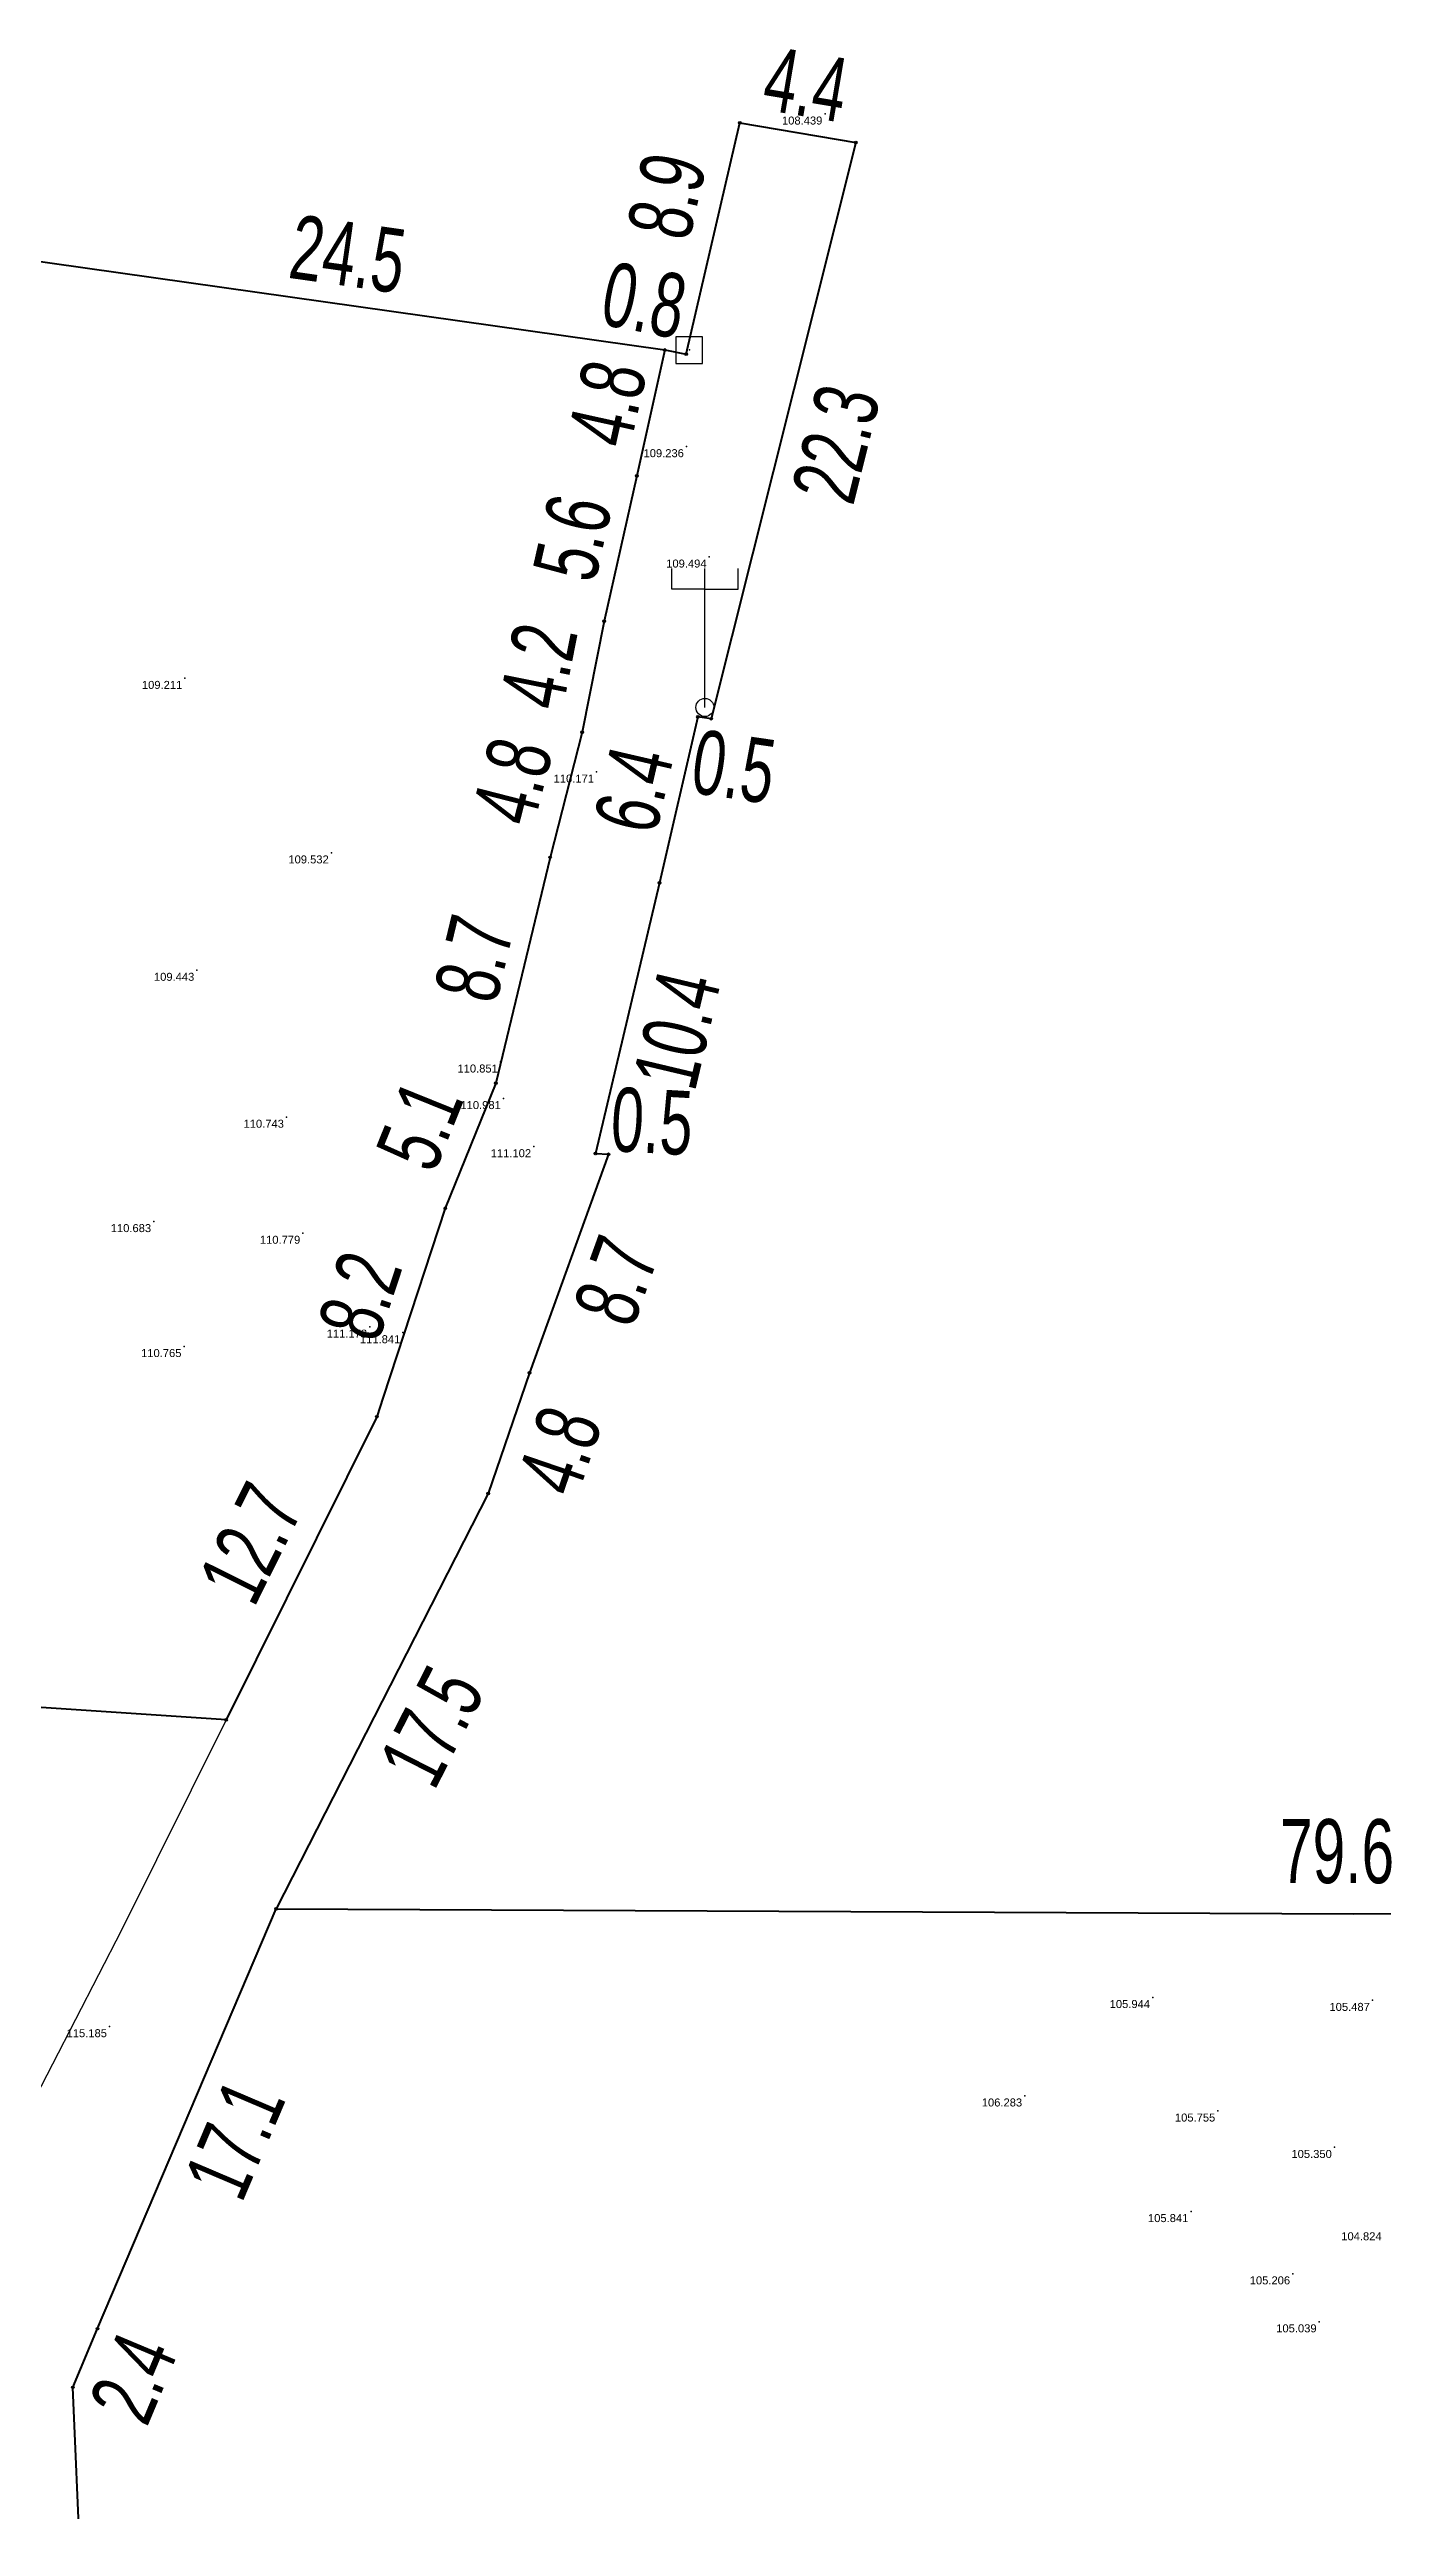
# Model space of a CAD drawing. Header units: millimetres. Extents: x 706139 to 707011, y 753722 to 954403.
# Drawn here: x 706762.2 to 706812.3, y 954089.1 to 954181.4 of the extents above; entities that cross this region are included whole.
import ezdxf
from ezdxf.enums import TextEntityAlignment as Align

# ---------------------------------------------------------------- set-up
doc = ezdxf.new("R2010")
doc.units = ezdxf.units.MM
doc.linetypes.add('SOLID_LINE', pattern=[0])
doc.layers.add('BD', color=1, linetype='Continuous', lineweight=40)
doc.layers.add('BD SYMBOL', color=7, linetype='Continuous', lineweight=30)
for name, color, linetype in [('dim', 7, 'Continuous'), ('EP SYMBOL', 7, 'Continuous'), ('Height', 7, 'Continuous'), ('RD', 5, 'Continuous'), ('SY SYMBOL', 7, 'Continuous')]:
    doc.layers.add(name, color=color, linetype=linetype)
doc.styles.add('DIM', font='ARIALN.TTF', dxfattribs={"width": 0.8, "height": 2.4})
doc.styles.get("Standard").update_dxf_attribs({"font": 'arial.ttf'})
doc.dimstyles.get("Standard").update_dxf_attribs({"dimtxt": 0.18, "dimasz": 0.18, "dimexe": 0.18, "dimexo": 0.0625, "dimgap": 0.09, "dimtad": 0, "dimtih": 1, "dimtoh": 1, "dimdec": 4, "dimzin": 0, "dimdsep": 46, "dimtxsty": 'Standard', "dimcen": 0.09, "dimadec": 0, "dimazin": 0, "dimtfac": 1, "dimtdec": 4, "dimtofl": 0, "dimtmove": 0, "dimatfit": 3, "dimfxl": 1, "dimtolj": 1, "dimtzin": 0, "dimarcsym": 0})

# ---------------------------------------------------------------- blocks, each defined once
blk = doc.blocks.new('BD')
at = {"linetype": 'ByBlock'}
for p, q in [((-0.037, -0.034), (0.037, 0.034)), ((-0.035, 0.035), (0.035, -0.035))]:
    blk.add_line(p, q, dxfattribs=at)
blk.add_circle((0, 0), 0.05)
blk.add_point((0, 0))
blk = doc.blocks.new('SYSTONE')
at = {"color": 6}
blk.add_polyline3d([(-0.256, -0.003, 0), (-0.256, -0.253, 0), (0.244, -0.253, 0), (0.244, 0.247, 0), (-0.256, 0.247, 0), (-0.256, -0.003, 0)], close=True, dxfattribs=at)
blk.add_point((0, 0), dxfattribs=at)
blk = doc.blocks.new('EP')
at = {"color": 6}
for p, q in [((-0.415, 1.477), (-0.415, 1.736)), ((0, 1.477), (0, 1.736)), ((0.415, 1.477), (0.415, 1.736)), ((0, 1.477), (-0.415, 1.477)), ((0, 0), (0, 1.477)), ((0, 1.477), (0.415, 1.477))]:
    blk.add_line(p, q, dxfattribs=at)
blk.add_circle((0, 0), 0.113, dxfattribs=at)
blk = doc.blocks.new('*D86')
at = {"layer": 'Defpoints', "color": 0, "transparency": 16777216}
for p in [(708009.842, 954142.376), (708034.404, 954140.792), (708034.14, 954138.931)]:
    blk.add_point(p, dxfattribs=at)
at = {"layer": 'dim', "color": 0, "transparency": 16777216, "insert": (708022.255, 954142.514), "char_height": 2.4, "attachment_point": 5, "rotation": 351.93032, "style": 'DIM'}
blk.add_mtext('\\A1;24.5', dxfattribs=at)
blk = doc.blocks.new('*D87')
at = {"layer": 'Defpoints', "color": 0, "transparency": 16777216}
for p in [(708035.272, 954140.435), (708034.14, 954138.931), (708034.951, 954138.774)]:
    blk.add_point(p, dxfattribs=at)
at = {"layer": 'dim', "color": 0, "transparency": 16777216, "insert": (708033.372, 954140.785), "char_height": 2.4, "attachment_point": 5, "rotation": 349.04374, "style": 'DIM'}
blk.add_mtext('\\A1;0.8', dxfattribs=at)
blk = doc.blocks.new('*D88')
at = {"layer": 'Defpoints', "color": 0, "transparency": 16777216}
for p in [(708034.14, 954138.931), (708031.479, 954134.567), (708033.097, 954134.209)]:
    blk.add_point(p, dxfattribs=at)
at = {"layer": 'dim', "color": 0, "transparency": 16777216, "insert": (708032, 954136.928), "char_height": 2.4, "attachment_point": 5, "rotation": 77.54444, "style": 'DIM'}
blk.add_mtext('\\A1;4.8', dxfattribs=at)
blk = doc.blocks.new('*D89')
at = {"layer": 'Defpoints', "color": 0, "transparency": 16777216}
for p in [(708033.097, 954134.209), (708030.077, 954129.165), (708031.867, 954128.761)]:
    blk.add_point(p, dxfattribs=at)
at = {"layer": 'dim', "color": 0, "transparency": 16777216, "insert": (708030.692, 954131.889), "char_height": 2.4, "attachment_point": 5, "rotation": 77.27758, "style": 'DIM'}
blk.add_mtext('\\A1;5.6', dxfattribs=at)
blk = doc.blocks.new('*D90')
at = {"layer": 'Defpoints', "color": 0, "transparency": 16777216}
for p in [(708031.867, 954128.761), (708029.002, 954125.003), (708031.043, 954124.599)]:
    blk.add_point(p, dxfattribs=at)
at = {"layer": 'dim', "color": 0, "transparency": 16777216, "insert": (708029.414, 954127.084), "char_height": 2.4, "attachment_point": 5, "rotation": 78.8013, "style": 'DIM'}
blk.add_mtext('\\A1;4.2', dxfattribs=at)
blk = doc.blocks.new('*D91')
at = {"layer": 'Defpoints', "color": 0, "transparency": 16777216}
for p in [(708031.043, 954124.599), (708027.838, 954120.417), (708029.839, 954119.904)]:
    blk.add_point(p, dxfattribs=at)
at = {"layer": 'dim', "color": 0, "transparency": 16777216, "insert": (708028.44, 954122.765), "char_height": 2.4, "attachment_point": 5, "rotation": 75.61684, "style": 'DIM'}
blk.add_mtext('\\A1;4.8', dxfattribs=at)
blk = doc.blocks.new('*D92')
at = {"layer": 'Defpoints', "color": 0, "transparency": 16777216}
for p in [(708029.839, 954119.904), (708025.99, 954111.876), (708027.806, 954111.44)]:
    blk.add_point(p, dxfattribs=at)
at = {"layer": 'dim', "color": 0, "transparency": 16777216, "insert": (708027.006, 954116.108), "char_height": 2.4, "attachment_point": 5, "rotation": 76.49377, "style": 'DIM'}
blk.add_mtext('\\A1;8.7', dxfattribs=at)
blk = doc.blocks.new('*D93')
at = {"layer": 'Defpoints', "color": 0, "transparency": 16777216}
for p in [(708027.806, 954111.44), (708024.008, 954107.511), (708025.91, 954106.743)]:
    blk.add_point(p, dxfattribs=at)
at = {"layer": 'dim', "color": 0, "transparency": 16777216, "insert": (708024.956, 954109.859), "char_height": 2.4, "attachment_point": 5, "rotation": 68.01795, "style": 'DIM'}
blk.add_mtext('\\A1;5.1', dxfattribs=at)
blk = doc.blocks.new('*D94')
at = {"layer": 'Defpoints', "color": 0, "transparency": 16777216}
for p in [(708025.91, 954106.743), (708021.436, 954099.557), (708023.34, 954098.93)]:
    blk.add_point(p, dxfattribs=at)
at = {"layer": 'dim', "color": 0, "transparency": 16777216, "insert": (708022.721, 954103.463), "char_height": 2.4, "attachment_point": 5, "rotation": 71.79195, "style": 'DIM'}
blk.add_mtext('\\A1;8.2', dxfattribs=at)
blk = doc.blocks.new('*D95')
at = {"layer": 'Defpoints', "color": 0, "transparency": 16777216}
for p in [(708023.34, 954098.93), (708015.786, 954088.506), (708017.684, 954087.562)]:
    blk.add_point(p, dxfattribs=at)
at = {"layer": 'dim', "color": 0, "transparency": 16777216, "insert": (708018.614, 954094.19), "char_height": 2.4, "attachment_point": 5, "rotation": 63.54796, "style": 'DIM'}
blk.add_mtext('\\A1;12.7', dxfattribs=at)
blk = doc.blocks.new('*D96')
at = {"layer": 'Defpoints', "color": 0, "transparency": 16777216}
for p in [(707984.257, 954091.919), (707984.116, 954089.809), (708017.684, 954087.562)]:
    blk.add_point(p, dxfattribs=at)
at = {"layer": 'dim', "color": 0, "transparency": 16777216, "insert": (708001.041, 954090.796), "char_height": 2.4, "attachment_point": 5, "rotation": 356.17041, "style": 'DIM'}
blk.add_mtext('\\A1;33.6', dxfattribs=at)
blk = doc.blocks.new('*D256')
at = {"layer": 'Defpoints', "color": 0, "transparency": 16777216}
for p in [(708035.068, 954147.886), (708036.956, 954147.449), (708034.951, 954138.774)]:
    blk.add_point(p, dxfattribs=at)
at = {"layer": 'dim', "color": 0, "transparency": 16777216, "insert": (708034.228, 954144.707), "char_height": 2.4, "attachment_point": 5, "rotation": 76.98609, "style": 'DIM'}
blk.add_mtext('\\A1;8.9', dxfattribs=at)
blk = doc.blocks.new('*D257')
at = {"layer": 'Defpoints', "color": 0, "transparency": 16777216}
for p in [(708041.612, 954148.526), (708036.956, 954147.449), (708041.306, 954146.714)]:
    blk.add_point(p, dxfattribs=at)
at = {"layer": 'dim', "color": 0, "transparency": 16777216, "insert": (708039.437, 954148.893), "char_height": 2.4, "attachment_point": 5, "rotation": 350.40957, "style": 'DIM'}
blk.add_mtext('\\A1;4.4', dxfattribs=at)
blk = doc.blocks.new('*D258')
at = {"layer": 'Defpoints', "color": 0, "transparency": 16777216}
for p in [(708041.306, 954146.714), (708035.881, 954125.103), (708037.863, 954124.606)]:
    blk.add_point(p, dxfattribs=at)
at = {"layer": 'dim', "color": 0, "transparency": 16777216, "insert": (708040.575, 954135.411), "char_height": 2.4, "attachment_point": 5, "rotation": 75.90825, "style": 'DIM'}
blk.add_mtext('\\A1;22.3', dxfattribs=at)
blk = doc.blocks.new('*D259')
at = {"layer": 'Defpoints', "color": 0, "transparency": 16777216}
for p in [(708035.39, 954125.175), (708035.881, 954125.103), (708035.638, 954123.448)]:
    blk.add_point(p, dxfattribs=at)
at = {"layer": 'dim', "color": 0, "transparency": 16777216, "insert": (708036.731, 954123.295), "char_height": 2.4, "attachment_point": 5, "rotation": 351.65763, "style": 'DIM'}
blk.add_mtext('\\A1;0.5', dxfattribs=at)
blk = doc.blocks.new('*D260')
at = {"layer": 'Defpoints', "color": 0, "transparency": 16777216}
for p in [(708035.39, 954125.175), (708032.268, 954119.337), (708033.949, 954118.948)]:
    blk.add_point(p, dxfattribs=at)
at = {"layer": 'dim', "color": 0, "transparency": 16777216, "insert": (708032.988, 954122.451), "char_height": 2.4, "attachment_point": 5, "rotation": 76.97044, "style": 'DIM'}
blk.add_mtext('\\A1;6.4', dxfattribs=at)
blk = doc.blocks.new('*D261')
at = {"layer": 'Defpoints', "color": 0, "transparency": 16777216}
for p in [(708033.949, 954118.948), (708031.542, 954108.795), (708033.406, 954108.353)]:
    blk.add_point(p, dxfattribs=at)
at = {"layer": 'dim', "color": 0, "transparency": 16777216, "insert": (708034.609, 954113.43), "char_height": 2.4, "attachment_point": 5, "rotation": 76.66295, "style": 'DIM'}
blk.add_mtext('\\A1;10.4', dxfattribs=at)
blk = doc.blocks.new('*D262')
at = {"layer": 'Defpoints', "color": 0, "transparency": 16777216}
for p in [(708032.119, 954110.315), (708031.542, 954108.795), (708032.035, 954108.768)]:
    blk.add_point(p, dxfattribs=at)
at = {"layer": 'dim', "color": 0, "transparency": 16777216, "insert": (708033.665, 954109.996), "char_height": 2.4, "attachment_point": 5, "rotation": 356.86523, "style": 'DIM'}
blk.add_mtext('\\A1;0.5', dxfattribs=at)
blk = doc.blocks.new('*D263')
at = {"layer": 'Defpoints', "color": 0, "transparency": 16777216}
for p in [(708032.035, 954108.768), (708029.065, 954100.575), (708030.845, 954099.93)]:
    blk.add_point(p, dxfattribs=at)
at = {"layer": 'dim', "color": 0, "transparency": 16777216, "insert": (708032.33, 954104.026), "char_height": 2.4, "attachment_point": 5, "rotation": 70.07419, "style": 'DIM'}
blk.add_mtext('\\A1;8.7', dxfattribs=at)
blk = doc.blocks.new('*D264')
at = {"layer": 'Defpoints', "color": 0, "transparency": 16777216}
for p in [(708029.065, 954100.575), (708027.519, 954096.052), (708029.437, 954095.397)]:
    blk.add_point(p, dxfattribs=at)
at = {"layer": 'dim', "color": 0, "transparency": 16777216, "insert": (708030.21, 954097.658), "char_height": 2.4, "attachment_point": 5, "rotation": 71.12913, "style": 'DIM'}
blk.add_mtext('\\A1;4.8', dxfattribs=at)
blk = doc.blocks.new('*D265')
at = {"layer": 'Defpoints', "color": 0, "transparency": 16777216}
for p in [(708027.519, 954096.052), (708019.565, 954080.479), (708021.437, 954079.523)]:
    blk.add_point(p, dxfattribs=at)
at = {"layer": 'dim', "color": 0, "transparency": 16777216, "insert": (708025.414, 954087.31), "char_height": 2.4, "attachment_point": 5, "rotation": 62.94686, "style": 'DIM'}
blk.add_mtext('\\A1;17.5', dxfattribs=at)
blk = doc.blocks.new('*D266')
at = {"layer": 'Defpoints', "color": 0, "transparency": 16777216}
for p in [(708099.161, 954082.558), (708019.565, 954080.479), (708099.157, 954080.348)]:
    blk.add_point(p, dxfattribs=at)
at = {"layer": 'dim', "color": 0, "transparency": 16777216, "insert": (708059.365, 954082.623), "char_height": 2.4, "attachment_point": 5, "rotation": 359.9059, "style": 'DIM'}
blk.add_mtext('\\A1;79.6', dxfattribs=at)
blk = doc.blocks.new('*D469')
at = {"layer": 'Defpoints', "color": 0, "transparency": 16777216}
for p in [(708014.043, 954062.625), (708011.937, 954062.532), (708012.887, 954041.013)]:
    blk.add_point(p, dxfattribs=at)
at = {"layer": 'dim', "color": 0, "transparency": 16777216, "insert": (708014.518, 954051.866), "char_height": 2.4, "attachment_point": 5, "rotation": 272.5278, "style": 'DIM'}
blk.add_mtext('\\A1;21.5', dxfattribs=at)
blk = doc.blocks.new('*D470')
at = {"layer": 'Defpoints', "color": 0, "transparency": 16777216}
for p in [(708012.86, 954064.733), (708014.658, 954063.979), (708011.937, 954062.532)]:
    blk.add_point(p, dxfattribs=at)
at = {"layer": 'dim', "color": 0, "transparency": 16777216, "insert": (708014.196, 954062.879), "char_height": 2.4, "attachment_point": 5, "rotation": 67.24902, "style": 'DIM'}
blk.add_mtext('\\A1;2.4', dxfattribs=at)
blk = doc.blocks.new('*D471')
at = {"layer": 'Defpoints', "color": 0, "transparency": 16777216}
for p in [(708019.565, 954080.479), (708021.359, 954079.715), (708012.86, 954064.733)]:
    blk.add_point(p, dxfattribs=at)
at = {"layer": 'dim', "color": 0, "transparency": 16777216, "insert": (708018.006, 954071.842), "char_height": 2.4, "attachment_point": 5, "rotation": 66.93176, "style": 'DIM'}
blk.add_mtext('\\A1;17.1', dxfattribs=at)
blk = doc.blocks.new('FGHFGH')
at = {"layer": 'BD'}
for p, q in [((708034.95074, 954138.7742), (708036.95574, 954147.4492)), ((708041.30574, 954146.7142), (708035.88074, 954125.1032)), ((708036.95574, 954147.4492), (708041.30574, 954146.7142)), ((708009.84174, 954142.3762), (708034.13974, 954138.9312)), ((708034.13974, 954138.9312), (708033.09674, 954134.2092)), ((708034.13974, 954138.9312), (708034.95074, 954138.7742)), ((708033.09674, 954134.2092), (708031.86674, 954128.7612)), ((708031.86674, 954128.7612), (708031.04274, 954124.5992)), ((708031.04274, 954124.5992), (708029.83874, 954119.9042)), ((708035.38974, 954125.1752), (708033.94874, 954118.9482)), ((708035.88074, 954125.1032), (708035.38974, 954125.1752)), ((708029.83874, 954119.9042), (708027.80574, 954111.4402)), ((708033.94874, 954118.9482), (708031.54174, 954108.7952)), ((708027.80574, 954111.4402), (708025.90974, 954106.7432)), ((708031.54174, 954108.7952), (708032.03474, 954108.7682)), ((708032.03474, 954108.7682), (708029.06474, 954100.5752)), ((708025.90974, 954106.7432), (708023.58274, 954099.6622)), ((708029.06474, 954100.5752), (708027.51874, 954096.0522)), ((708023.58274, 954099.6622), (708023.33974, 954098.9302)), ((708023.33974, 954098.9302), (708017.68374, 954087.5622)), ((708027.51874, 954096.0522), (708019.56549, 954080.47881)), ((708017.68374, 954087.5622), (707984.11574, 954089.8092)), ((708012.85974, 954064.7332), (708019.56549, 954080.47881)), ((708019.56549, 954080.47881), (708059.98404, 954080.28953)), ((708059.98404, 954080.28953), (708099.1573, 954080.34809)), ((708011.93674, 954062.5322), (708012.85974, 954064.7332)), ((708012.88674, 954041.0132), (708011.93674, 954062.5322))]:
    blk.add_line(p, q, dxfattribs=at)
at = {"layer": 'RD'}
for p, q in [((708013.77074, 954079.6882), (708017.69974, 954087.5702)), ((708010.32774, 954072.9922), (708013.77074, 954079.6882))]:
    blk.add_line(p, q, dxfattribs=at)
at = {"layer": 'BD SYMBOL'}
for p in [(708036.95574, 954147.4492, 99.302), (708041.30574, 954146.7142, 99.302), (708034.13974, 954138.9312, 109.283), (708034.95074, 954138.7742, 99.302), (708033.09674, 954134.2092, 109.453), (708031.86674, 954128.7612, 109.906), (708031.04274, 954124.5992, 110.186), (708035.38974, 954125.1752, 99.302), (708035.88074, 954125.1032, 99.302), (708029.83874, 954119.9042, 110.455), (708033.94874, 954118.9482, 99.302), (708027.80574, 954111.4402, 111.038), (708031.54174, 954108.7952, 99.302), (708032.03474, 954108.7682, 99.302), (708025.90974, 954106.7432, 111.354), (708029.06474, 954100.5752, 99.302), (708023.33974, 954098.9302, 112.1), (708027.51874, 954096.0522, 99.302), (708017.68374, 954087.5622, 113.663), (708019.56549, 954080.47881, 99.302), (708012.85974, 954064.7332, 117.531), (708011.93674, 954062.5322, 117.939)]:
    blk.add_blockref('BD', p, dxfattribs=at)
at = {"layer": 'EP SYMBOL', "xscale": 3, "yscale": 3, "zscale": 3}
blk.add_blockref('EP', (708035.64874, 954125.5242, 110.259), dxfattribs=at)
at = {"layer": 'SY SYMBOL', "xscale": 2, "yscale": 2, "zscale": 2}
blk.add_blockref('SYSTONE', (708035.06874, 954138.9322, 109.446), dxfattribs=at)
at = {"layer": 'dim'}
for p1, p2, distance, picture, middle in [((708036.95574, 954147.4492), (708041.30574, 954146.7142), 1.83731, '*D257', (708039.43684, 954148.89334)), ((708041.30574, 954146.7142), (708035.88074, 954125.1032), 2.04338, '*D258', (708040.57513, 954135.41119)), ((708009.84174, 954142.3762), (708034.13974, 954138.9312), 1.87918, '*D86', (708022.25453, 954142.51427)), ((708034.13974, 954138.9312), (708033.09674, 954134.2092), -1.65699, '*D88', (708032.00024, 954136.92759)), ((708033.09674, 954134.2092), (708031.86674, 954128.7612), -1.83432, '*D89', (708030.69245, 954131.88917)), ((708031.86674, 954128.7612), (708031.04274, 954124.5992), -2.0807, '*D90', (708029.41366, 954127.0843)), ((708031.04274, 954124.5992), (708029.83874, 954119.9042), -2.06568, '*D91', (708028.4398, 954122.76483)), ((708035.38974, 954125.1752), (708033.94874, 954118.9482), -1.72562, '*D260', (708032.98805, 954122.45075)), ((708029.83874, 954119.9042), (708027.80574, 954111.4402), -1.86774, '*D92', (708027.00615, 954116.10842)), ((708033.94874, 954118.9482), (708031.54174, 954108.7952), 1.91558, '*D261', (708034.60916, 954113.42982)), ((708027.80574, 954111.4402), (708025.90974, 954106.7432), -2.05077, '*D93', (708024.95605, 954109.85934)), ((708032.03474, 954108.7682), (708029.06474, 954100.5752), 1.89321, '*D263', (708032.32961, 954104.02649)), ((708025.90974, 954106.7432), (708023.33974, 954098.9302), -2.0044, '*D94', (708022.72071, 954103.46301)), ((708029.06474, 954100.5752), (708027.51874, 954096.0522), 2.02711, '*D264', (708030.20989, 954097.65806)), ((708023.33974, 954098.9302), (708017.68374, 954087.5622), -2.11943, '*D95', (708018.61419, 954094.1903)), ((708027.51874, 954096.0522), (708019.56549, 954080.47881), 2.10183, '*D265', (708025.41397, 954087.30956)), ((708017.68374, 954087.5622), (707984.11574, 954089.8092), -2.1148, '*D96', (708001.04098, 954090.79579)), ((708019.56549, 954080.47881), (708099.1573, 954080.34809), 2.20992, '*D266', (708059.36502, 954082.62337)), ((708012.85974, 954064.7332), (708019.56549, 954080.47881), -1.94954, '*D471', (708018.00627, 954071.84212)), ((708011.93674, 954062.5322), (708012.85974, 954064.7332), -1.94957, '*D470', (708014.19612, 954062.87875)), ((708012.88674, 954041.0132), (708011.93674, 954062.5322), -2.10816, '*D469', (708014.51784, 954051.86568))]:
    dim = blk.add_aligned_dim(p1=p1, p2=p2, distance=distance, dimstyle='Standard', dxfattribs=at)
    dim.commit()
    dim.dimension.update_dxf_attribs({"geometry": picture, "text_midpoint": middle})
for base, p1, p2, angle, picture, middle in [((708035.0677, 954147.88557), (708034.95074, 954138.7742), (708036.95574, 954147.4492), 76.9860901, '*D256', (708034.22788, 954144.70697)), ((708035.27225, 954140.435), (708034.13974, 954138.9312), (708034.95074, 954138.7742), 349.0437407, '*D87', (708033.3722, 954140.78453)), ((708035.63806, 954123.44827), (708035.38974, 954125.1752), (708035.88074, 954125.1032), 351.6576316, '*D259', (708036.7309, 954123.29518)), ((708032.11942, 954110.31452), (708031.54174, 954108.7952), (708032.03474, 954108.7682), 356.8652289, '*D262', (708033.66511, 954109.99586))]:
    dim = blk.add_linear_dim(base=base, p1=p1, p2=p2, angle=angle, dimstyle='Standard', dxfattribs=at)
    dim.commit()
    dim.dimension.update_dxf_attribs({"geometry": picture, "text_midpoint": middle, "dimtype": 129})

msp = doc.modelspace()

# ---------------------------------------------------------------- linework, layer by layer
at = {"color": 0, "linetype": 'SOLID_LINE'}
for p in [(706791.3346, 954178.9998, 108.439), (706786.1401, 954166.5259, 109.2355), (706786.991, 954162.387, 109.494), (706767.3211, 954157.8364, 109.2105), (706782.7672, 954154.323, 110.171), (706772.817, 954151.2924, 109.532), (706767.7733, 954146.8911, 109.4426), (706779.1599, 954143.4521, 110.8512), (706779.2715, 954142.0812, 110.9809), (706771.1343, 954141.3818, 110.7428), (706780.408, 954140.276, 111.102), (706766.1524, 954137.4675, 110.6827), (706771.7476, 954137.0301, 110.7792), (706767.2908, 954132.7818, 110.7654), (706774.2552, 954133.5105, 111.1782), (706775.5019, 954133.3016, 111.8405), (706803.6272, 954108.3715, 105.9435), (706811.8735, 954108.2641, 105.4872), (706764.4959, 954107.2782, 115.1845), (706798.8296, 954104.6798, 106.2829), (706806.0753, 954104.1144, 105.7548), (706810.4471, 954102.7491, 105.3498), (706805.0649, 954100.3444, 105.8408), (706808.8823, 954098.0091, 105.206), (706809.8759, 954096.21, 105.0393)]:
    msp.add_point(p, dxfattribs=at)

# ---------------------------------------------------------------- block references
msp.add_blockref('FGHFGH', (-1248.8207, 31.2158))

# ---------------------------------------------------------------- texts
at = {"layer": 'Height', "color": 4, "linetype": 'SOLID_LINE'}
for s, p in [('108.439', (706791.2346, 954178.8998, 108.439)), ('109.236', (706786.0401, 954166.4259, 109.2355)), ('109.494', (706786.891, 954162.287, 109.494)), ('109.211', (706767.2211, 954157.7364, 109.2105)), ('110.171', (706782.6672, 954154.223, 110.171)), ('109.532', (706772.717, 954151.1924, 109.532)), ('109.443', (706767.6733, 954146.7911, 109.4426)), ('110.851', (706779.0599, 954143.3521, 110.8512)), ('110.743', (706771.0343, 954141.2818, 110.7428)), ('110.981', (706779.1715, 954141.9812, 110.9809)), ('111.102', (706780.308, 954140.176, 111.102)), ('110.683', (706766.0524, 954137.3675, 110.6827)), ('110.779', (706771.6476, 954136.9301, 110.7792)), ('111.178', (706774.1552, 954133.4105, 111.1782)), ('111.841', (706775.4019, 954133.2016, 111.8405)), ('110.765', (706767.1908, 954132.6818, 110.7654)), ('105.944', (706803.5272, 954108.2715, 105.9435)), ('105.487', (706811.7735, 954108.1641, 105.4872)), ('115.185', (706764.3959, 954107.1782, 115.1845)), ('106.283', (706798.7296, 954104.5798, 106.2829)), ('105.755', (706805.9753, 954104.0144, 105.7548)), ('105.350', (706810.3471, 954102.6491, 105.3498)), ('105.841', (706804.9649, 954100.2444, 105.8408)), ('104.824', (706812.2152, 954099.5625, 104.8236)), ('105.206', (706808.7823, 954097.9091, 105.206)), ('105.039', (706809.7759, 954096.11, 105.0393))]:
    msp.add_text(s, height=0.3, dxfattribs=at).set_placement(p, align=Align.TOP_RIGHT)

doc.saveas('drawing.dxf')
